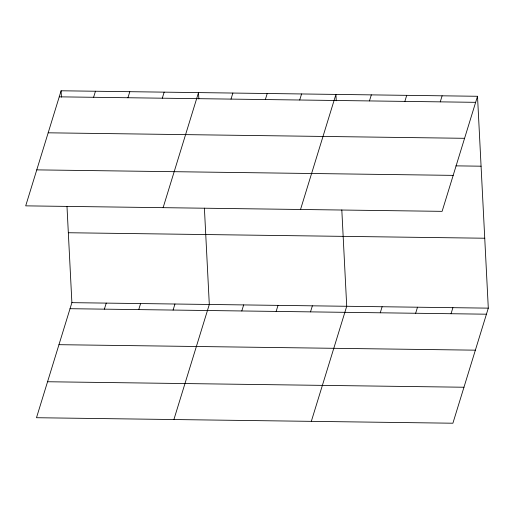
<?xml version="1.0" encoding="UTF-8"?>
<svg xmlns="http://www.w3.org/2000/svg" width="514" height="514" viewBox="0 0 514 514"><rect width="100%" height="100%" fill="white"/><g stroke="black" fill="none" stroke-linecap="round" stroke-linejoin="round"><path stroke-width="0.77" d="M61.102 90.785L25.7 205.857L442.111 211.344L477.512 96.279L61.102 90.785L61.423 97.146M93.593 97.287L95.456 91.241M127.947 97.744L129.804 91.691M66.981 206.326L71.889 302.656L36.488 417.721L452.898 423.215L488.3 308.143L477.512 96.279M162.302 98.193L164.159 92.147M104.381 309.158L106.244 303.106M163.118 207.669L198.513 92.597L198.841 98.958M138.735 309.608L140.598 303.562M231.011 99.099L232.868 93.053M173.089 310.064L174.953 304.012M265.359 99.555L267.222 93.503M173.905 419.533L209.307 304.468L204.399 208.138M299.713 100.005L301.577 93.959M241.798 310.97L243.662 304.918M300.529 209.481L335.931 94.409L336.252 100.77M276.153 311.42L278.01 305.374M369.463 100.924L371.326 94.878M310.507 311.876L312.364 305.824M404.859 101.393L406.722 95.347M311.323 421.345L346.719 306.28L341.816 209.95M440.254 101.862L442.117 95.81M380.257 312.795L382.114 306.742M415.646 313.257L417.509 307.211M451.041 313.726L452.905 307.68M59.238 96.838L475.649 102.325M48.168 132.811L464.579 138.305M455.899 165.861L481.072 166.195M36.77 169.877L453.181 175.37M68.33 232.739L484.741 238.226M71.889 302.656L488.3 308.143M70.026 308.702L486.437 314.195M58.962 344.682L475.373 350.169M47.558 381.748L463.969 387.235"/></g></svg>
